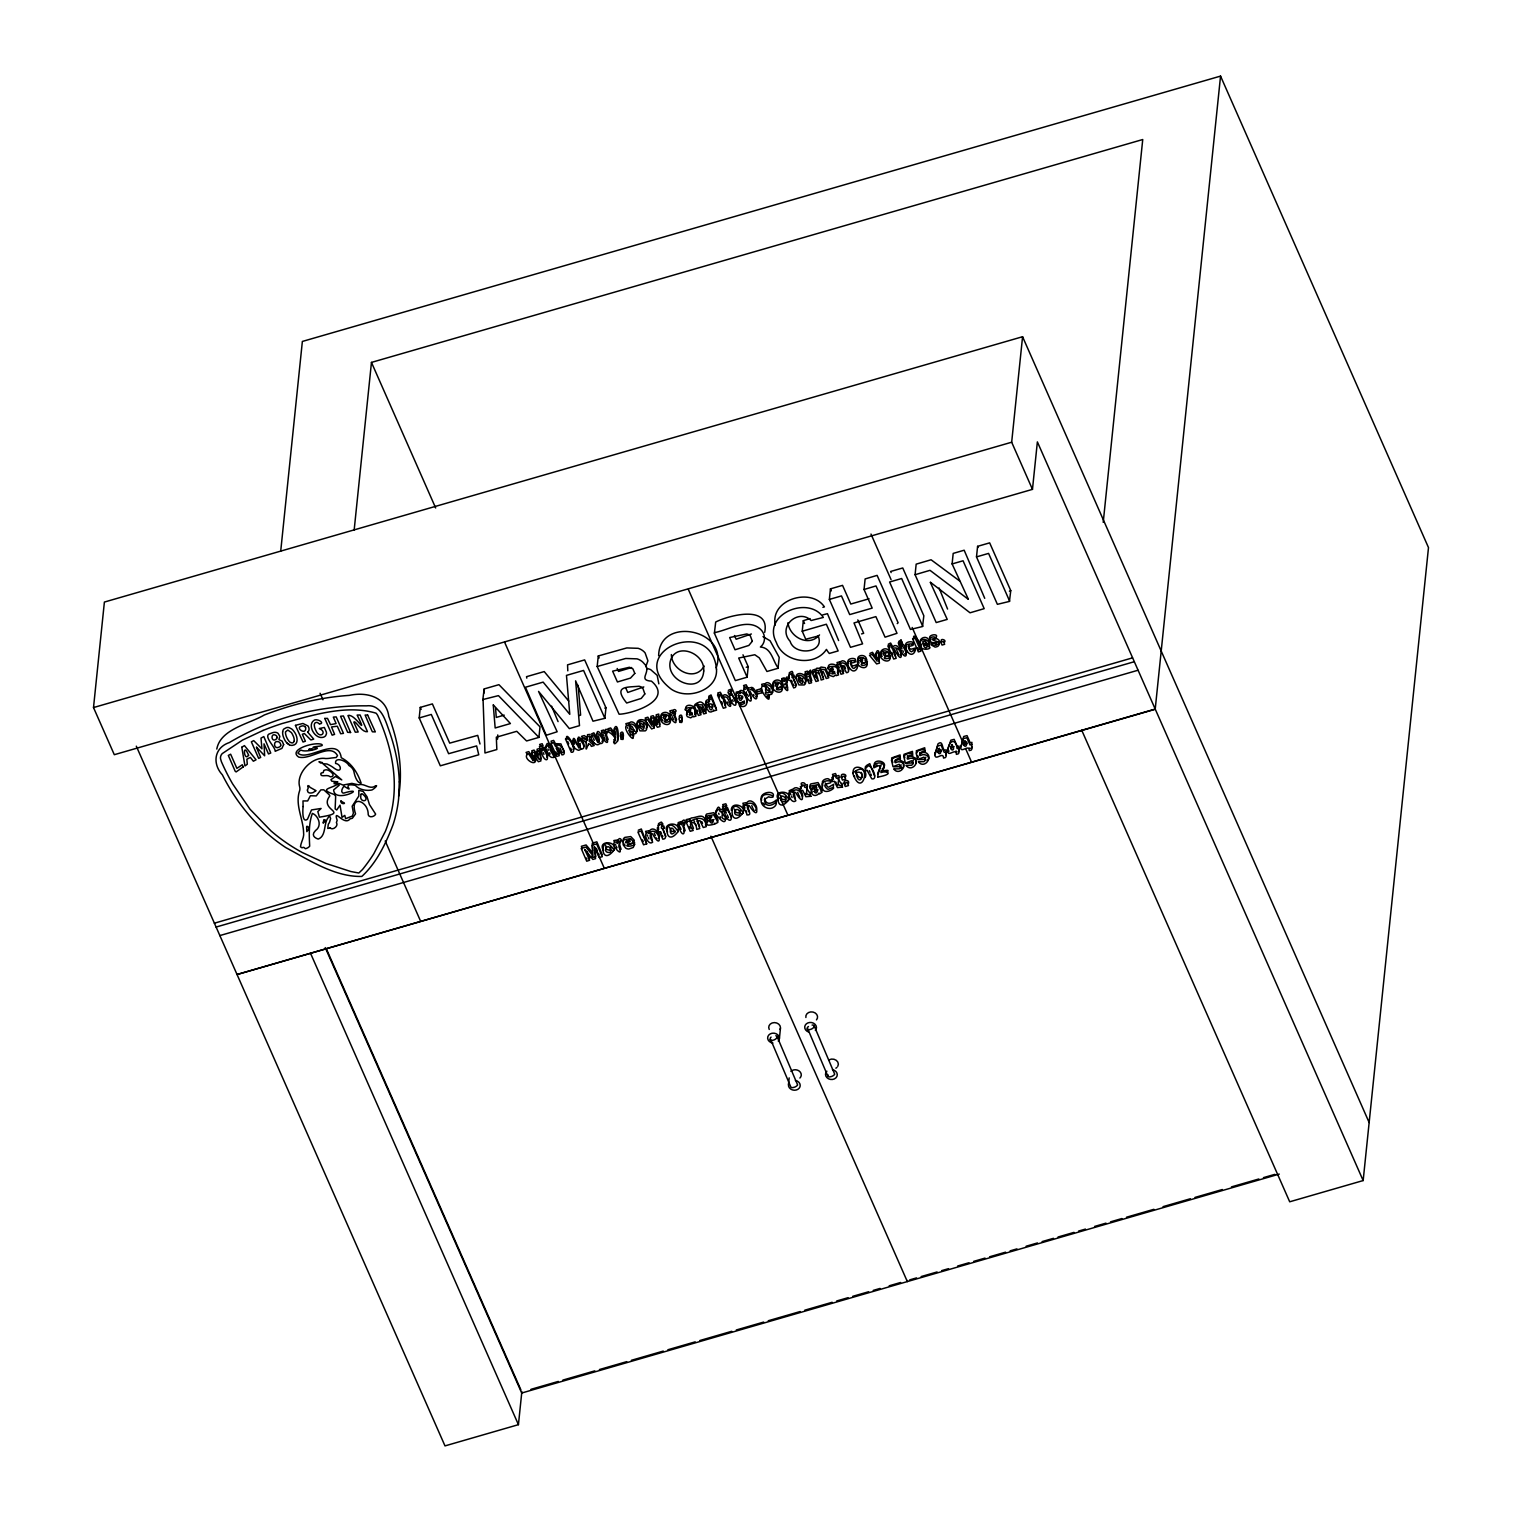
<?xml version="1.0" encoding="UTF-8"?>
<svg xmlns="http://www.w3.org/2000/svg" width="1522" height="1522" viewBox="0 0 1522 1522"><rect width="100%" height="100%" fill="white"/><g stroke="black" fill="none" stroke-linecap="round" stroke-linejoin="round"><path stroke-width="1.5" d="M708.377 702.422C707.159 706.493 714.75 710.108 712.353 704.306M589.375 739.216L594.455 743.44L592.686 743.954M605.642 732.995L608.134 739.502L606.308 740.034M674.075 713.209L676.586 719.716L675.216 720.115M860.234 658.417L860.577 659.977L863.297 658.417M658.836 683.854L657.181 675.349L650.693 669.661A15.049 12.671 5.9 0 0 646.964 668.5M814.327 789.271L815.678 790.926L818.056 789.823M775.801 1035.778A3.71 1.807 -23.8 0 1 777.133 1036.672L797.642 1084.939A4.033 1.96 -23.8 0 1 794.693 1087.127L792.848 1087.602A3.71 1.807 -23.8 0 1 790.698 1086.708L770.189 1038.442M777.133 1036.672L776.848 1037.795A4.033 1.96 -23.8 0 1 773.899 1039.983L772.054 1040.439A3.71 1.807 -23.8 0 1 769.904 1039.564M812.063 1025.067A3.71 1.807 -23.8 0 1 814.213 1025.961L834.722 1074.228A4.033 1.96 -23.8 0 1 831.773 1076.415L829.928 1076.872A3.71 1.807 -23.8 0 1 827.778 1075.997L807.269 1027.731A4.033 1.96 -23.8 0 1 808.448 1026.513M814.213 1025.961L813.928 1027.084A4.033 1.96 -23.8 0 1 810.979 1029.253L809.133 1029.728A3.71 1.807 -23.8 0 1 806.983 1028.834M827.778 1075.997L828.063 1074.874M587.016 740.187L587.549 734.65L590.136 734.422M587.131 738.703L587.283 737.466M588.462 743.706L588.405 744.715M1081.762 730.294L1289.705 1201.79L1363.16 1180.558L1037.376 441.894L1032.468 489.361L114.302 754.703L93.508 707.559L104.39 602.065L1022.575 336.723L1369.153 1122.532M280.714 551.154L302.364 341.442L1220.549 76.1L1428.492 547.597L1363.16 1180.558M354.15 530.189L371.463 362.407L1142.737 139.529L1103.222 522.35M419.197 717.946L431.297 714.446L448.61 753.694L476.614 745.913L478.764 754.779L440.315 765.813L419.197 717.946L420.281 707.388L432.381 703.906L449.694 743.136L477.718 735.373L480.001 743.992M482.816 699.892L484.148 688.933L498.931 684.672L540.006 726.85L538.921 737.39L526.574 740.967L516.757 731.302L496.324 737.219L496.838 749.547L484.966 752.99L483.064 699.492L498.455 695.63L538.921 737.39M136.314 746.18L444.995 1445.9L518.431 1424.668L521.856 1391.584M597.176 666.503L625.732 658.474L637.09 658.855A13.527 11.396 5.9 0 1 644.053 663.516C652.805 671.64 636.653 680.068 651.435 681.152C674.246 700.443 632.049 713.875 619.112 714.218L597.176 666.503L598.279 655.963L626.817 647.934L638.175 648.315A13.527 11.396 5.9 0 1 645.138 652.957L647.915 660.814L645.785 666.693M604.881 718.327L583.573 670.441L566.469 675.388L569.78 714.313L543.126 682.122L525.451 687.24L546.265 735.259L557.166 731.759L538.56 691.407L569.342 728.6L579.502 725.652L575.62 680.848L592.99 721.2L604.881 718.327L605.965 707.787L584.657 659.901L567.554 664.848L567.801 670.841M742.983 654.802L748.215 666.655L747.131 677.195L735.354 680.619L714.389 633.209L715.701 622.022C727.687 615.82 770.341 603.873 764.71 632.372M746.122 693.918L746.332 691.806M751.716 689.466L748.691 690.151A2.454 2.055 5.9 0 0 748.082 690.874L745.951 686.898C737.257 687.963 757.309 714.579 749.205 691.996A1.96 1.636 5.9 0 1 750.27 691.673C757.081 705.751 760.011 696.03 751.716 689.466L751.944 687.354L748.9 688.039A2.454 2.055 5.9 0 0 748.31 688.762L746.16 684.786L743.573 685.528L745.285 689.428M752.762 689.961C749.985 682.16 760.829 697.038 755.673 696.867M747.131 677.195L738.684 658.037L754.798 654.745L759.307 657.885L766.955 671.487L778.008 668.291L779.207 657.409L770.075 640.762L762.979 636.615M781.49 680.676L783.982 679.992A20.128 16.951 5.9 0 1 784.629 681.38C786.284 676.605 788.853 681.456 785.79 683.454C793.552 701.832 775.288 678.888 784.191 677.88A20.128 16.951 5.9 0 1 784.857 679.269L787.102 676.833L787.293 679.573M781.813 680.543L782.042 678.432L783.145 681.78M786.246 684.805L786.474 682.693M818.17 636.025L805.747 639.24L802.227 631.23L803.312 620.691L810.085 618.56M779.378 1038.784L780.463 1028.225M829.357 599.421L841.457 595.92L849.695 614.584L872.182 608.115L864.039 589.49L876.006 585.932L897.01 633.304L885.062 637.185L875.873 616.619L853.994 622.955L862.593 643.844L850.494 647.326L829.357 599.421L830.441 588.862L842.541 585.361L850.779 604.044L869.062 598.774M788.51 1084.216L789.176 1077.88M864.039 589.49L865.124 578.95L877.11 575.373L898.113 622.764L897.238 623.601M899.007 644.681L899.236 642.569M898.722 641.428L901.024 640.039L901.766 644.301L899.179 645.062L899.35 642.836M930.303 582.336L947.236 619.397L936.201 622.574L915.083 574.707L916.168 564.148L931.083 559.773L959.564 580.909M901.214 764.9L899.578 766.707L893.871 766.803M922.751 626.322L901.652 578.512L889.59 582.013L910.46 629.442L922.522 626.531L923.835 615.782L902.755 567.972L890.674 571.454L891.131 572.595M968.334 599.154L952.106 563.939L953.191 553.399L964.168 550.222L984.734 598.317M934.946 754.703L937.647 746.103L941.015 745.095L944.268 752.382L945.942 751.887C945.314 754.36 947.959 757.747 943.545 758.089C943.488 750.974 935.25 761.361 934.869 754.912L935.288 752.172M976.496 556.9L977.6 546.341L989.661 542.859L1010.76 590.65L1009.447 601.418L997.386 604.329L976.496 556.9L988.577 553.399L1009.657 601.209M907.454 1280.516L907.34 1281.581L710.888 836.168M1032.468 489.361L1011.673 442.217L1022.575 336.723M1220.549 76.1L1155.217 709.062L237.032 974.518L1155.198 709.271M282.654 731.873L283.035 730.256A5.156 4.357 5.9 0 1 283.986 728.924L286.478 727.611A4.985 4.205 5.9 0 1 288.99 727.592L291.824 729.057A14.478 12.195 5.9 0 1 294.298 731.835C297.304 735.716 299.377 744.581 292.414 745.342A4.927 4.147 5.9 0 1 289.979 745.095L287.239 743.25A16 13.47 5.9 0 1 284.424 739.312L283.625 737.485A17.522 14.744 5.9 0 1 282.635 731.873M306.588 826.884L306.835 831.621L308.186 829.832A5.346 4.509 5.9 0 0 308.566 828.082L308.281 827.188A2.226 1.883 5.9 0 0 307.577 826.446L306.721 826.351M669.547 827.359L671.449 831.659L674.969 830.841M780.158 797.909C781.338 793.704 787.007 797.604 785.656 800.895A2.112 1.769 5.9 0 1 784.686 801.866L781.68 801.371L780.158 797.909L787.939 815.202M780.463 795.302L781.908 799.259L784.914 799.773A2.112 1.769 5.9 0 0 785.866 798.784L785.733 796.634M927.602 644.548L926.023 645.689L924.292 644.396M821.005 669.471L823.002 677.404M628.833 723.787C632.239 717.509 640.553 728.467 635.492 731.74M360.999 794.161L362.217 793.799A7.039 5.936 5.9 0 1 362.921 794.351C371.596 801.599 359.04 803.559 360.866 795.454A34.397 28.956 5.9 0 0 360.98 794.37M587.264 737.029L590.003 736.039L589.166 741.157L594.246 745.552L591.373 746.389C587.397 737.048 585.228 760.981 586.389 740.377M697.418 704.001L697.552 703.525A2.587 2.188 5.9 0 1 698.179 702.707C702.669 698.902 708.491 710.374 705.238 711.44M765.623 685.509C764.425 688.42 770.132 694.089 769.923 688.8M713.97 819.54L711.82 821.043L710.127 819.673M951.821 744.791L950.812 748.443L954.142 746.636M716.12 667.911C730.084 629.537 659.254 615.269 658.645 655.735M938.732 749.319L937.952 752.153L941.509 751.126M963.997 743.554L963.673 744.715L967.25 743.687L966.527 741.823M618.959 842.408L621.09 849.238L620.006 849.542M683.055 823.897L685.166 830.708L684.082 831.012M677.994 831.335C681.399 820.681 660.795 822.47 667.625 832.077M865.181 777.533C869.366 768.515 851.806 761.837 853.138 773.309M857.666 666.541C858.446 660.928 851.159 671.088 850.893 661.461M786.17 680.448L787.635 687.621M880.972 770.836C880.077 772.472 891.93 767.83 886.85 772.415M714.389 633.209L714.617 632.581C728.619 630.146 750.194 616.258 762.218 631.211C765.699 636.063 765.262 643.254 760.41 647.021C771.502 647.706 772.662 660.681 778.103 667.949M551.611 749.128L549.918 749.642L553.437 755.483M558.079 721.618L551.611 706.151M605.661 845.471L606.517 849.39L609.922 850.341A2.112 1.769 5.9 0 0 610.893 849.352L610.741 847.202M833.257 786.95L833.656 784.306L828.862 787.083A1.922 1.617 5.9 0 1 827.435 786.817L825.305 783.012M864.953 662.888L861.947 662.888M888.068 656.21L885.062 656.21M704.153 666.027C695.364 682.237 671.64 670.726 671.354 654.555M832.192 670.346L832.001 671.126A2.188 1.845 5.9 0 0 832.306 671.868L834.76 671.925M670.251 721.048L670.707 718.27L668.862 718.669M866.969 664.201L867.369 661.309L864.991 662.412M862.327 776.734C859.112 780.177 856.163 773.861 856.068 771.026M650.541 832.382L652.215 840.239M793.704 791.002L795.378 798.86M634.027 844.786C636.577 838.584 630.241 846.46 627.768 843.949M903.478 767.069L903.592 761.97L898.988 759.63A6.088 5.118 5.9 0 0 896.8 760.22L895.469 761.171L895.221 760.087M915.825 763.492L915.94 758.413L911.336 756.053A6.088 5.118 5.9 0 0 909.148 756.643L907.816 757.595L907.378 755.692M617.342 740.529C619.549 736.591 617.456 721.276 614.412 728.296M809.723 673.371L811.816 680.638L810.446 681.038M746.37 703.126C748.177 699.207 744.867 688.971 740.225 690.531A11.643 9.798 5.9 0 0 740.434 691.33L736.229 692.11L736.02 696.011M787.73 800.819C795.625 790.413 771.274 788.586 778.522 800.039M882.094 769.067C891.15 761.609 871.973 756.929 874.389 766.384M819.521 634.921C809.076 647.459 789.614 637.318 787.958 622.707M612.738 851.388C620.634 840.981 596.282 839.155 603.549 850.608M741.842 814.08C748.729 806.47 731.093 800.249 731.321 810.294M634.027 729.837L631.801 730.008L629.708 725.119M307.844 731.873L308.224 731.492A4.338 3.653 5.9 0 0 308.928 730.18L309.061 729.209A7.496 6.316 5.9 0 0 308.738 727.478A8.447 7.115 5.9 0 0 307.977 725.956L302.935 723.483L295.515 725.29M307.634 732.044L313.722 739.121L310.849 739.958L304.343 733.509L302.345 734.289L305.389 741.233L303.03 742.013L295.401 725.404M329.703 828.063L327.763 828.463L328.238 824.772A5.403 4.547 5.9 0 1 329.38 822.717L330.635 818.532L329.703 816.134C322.721 821.309 327.211 835.673 318.25 839.079C315.986 838.356 310.241 835.863 315.511 830.555C322.797 825.514 317.87 815.221 312.352 813.414C308.49 824.353 309.194 835.312 309.67 846.213A8.295 6.982 5.9 0 1 305.389 848.705C302.383 845.376 303.239 849.485 300.481 846.784C300.976 841.932 304.457 837.347 303.582 832.439C303.163 818.513 294.754 804.681 299.644 790.641A9.836 8.276 5.9 0 0 299.606 786.627C295.915 773.423 312.086 756.073 325.632 758.546A24.447 20.585 5.9 0 0 331.073 758.07L336.191 757.499L337.523 755.635C330.141 742.336 310.945 760.182 298.769 757.119C287.449 749.718 314.826 741.385 321.713 744.41C325.366 746.864 311.135 745.932 313.151 747.911C325.898 747.055 305.979 752.914 301.337 750.213A2.797 2.34 5.9 0 0 300.31 750.346L297.874 753.01C307.121 762.465 338.131 735.145 341.251 757.709C351.62 763.207 357.575 772.624 361.133 783.126C356.928 783.278 354.588 775.516 353.865 771.331A10.806 9.113 5.9 0 0 348.919 765.509C346.674 760.677 334.536 756.301 335.582 763.435C341.898 764.196 342.279 774.108 334.517 768.458A30.364 25.57 5.9 0 0 326.85 763.968L322.911 763.74L341.784 779.93L335.43 776.486L330.921 779.702L331.815 781.205L337.846 781.908L334.402 781.908L334.117 783.716L339.368 783.545L343.002 785.067L351.886 783.373L358.507 784.857C364.291 782.669 369.808 790.279 375.496 785.866C379.282 784.23 372.414 790.717 370.892 790.165C364.709 791.04 358.507 789.062 355.349 785.371C339.102 782.175 356.909 794.18 344.067 786.227C343.306 786.741 340.395 791.098 342.431 792.753A3.12 2.625 5.9 0 0 343.744 793.095C369.808 785.485 334.555 804.491 333.641 789.918L339.235 785.219A2.683 2.264 5.9 0 0 336.857 784.667C330.027 788.757 319.106 789.1 333.775 794.332A4.452 3.748 5.9 0 1 335.658 796.406L335.144 808.905L336.743 809.989L340.034 805.138L342.031 817.333L344.79 815.373L345.646 818.665L352.305 816.077L353.427 813.052L352.172 806.184L358.831 796.025L358.812 790.298L363.244 791.516L367.03 796.748L369.446 804.529L375.63 814.118C374.64 816.953 367.392 818.836 368.115 812.691C366.764 799.925 349.223 795.112 355.558 813.87L352.362 818.265A47.962 40.39 5.9 0 1 350.022 818.836C344.391 826.807 332.861 806.964 337.161 820.32L336.419 822.527C338.968 826.161 332.119 830.993 330.084 827.702M1010.76 590.65L1009.409 591.183M781.528 689.333C785.181 682.731 778.903 690.265 776.905 686.993M889.438 658.151L890.655 656.21L889.59 654.879M928.915 646.736L930.037 643.33L927.602 644.32M723.578 697.209L722.874 697.609A2.454 2.055 5.9 0 0 722.265 698.332L720.115 694.355L717.528 695.097L723.331 708.244L725.918 707.502L723.369 699.454A1.96 1.636 5.9 0 1 724.453 699.15C729.209 709.271 734.403 708.852 726.945 697.437C719.468 694.317 726.622 704.914 725.214 705.656M692.187 713.133L689.732 713.057M936.772 642.607L931.445 642.798L932.244 643.958M927.202 760.734C931.255 758.337 927.963 751.792 923.683 752.496M938.218 644.091C941.909 641.447 937.152 637.395 933.861 638.479M802.227 631.23L826.37 624.229L838.146 650.921L829.3 653.471L827.835 651.606A36.262 30.535 5.9 0 1 826.465 649.399C814.727 667.207 783.392 662.622 776.334 642.436C761.419 614.736 807.992 594.664 823.345 617.437L811.131 620.519C798.289 607.944 777 627.007 790.108 641.276C794.541 656.343 825.381 653.166 818.189 636.063M802.931 681.171L800.667 681L798.689 676.453M914.151 651.093C918.869 643.159 908.463 654.764 908.615 644.776M643.806 686.917L627.768 692.453L626.018 688.496M751.373 633.989L736.134 639.24L734.479 635.511M842.408 785.314L841.97 783.316A6.982 5.879 5.9 0 1 841.152 783.545L837.766 778.617M606.422 731.949C608.971 730.332 618.617 739.121 614.279 741.671A7.667 6.449 5.9 0 1 613.556 741.842L614.431 743.706A6.259 5.27 5.9 0 0 615.345 743.497L617.818 740.872L616.6 728.505L614.051 729.038L615.249 736.401L610.474 730.065L607.925 731.188M674.855 712.163C678.451 710.945 673.124 707.369 672.971 711.44A20.128 16.951 5.9 0 0 672.267 710.222L669.775 710.907L670.346 712.201M683.854 823.06C687.031 823.022 684.424 818.132 682.579 820.853A3.52 2.968 5.9 0 0 681.704 822.508L681.666 822.736A33.979 28.614 5.9 0 0 681.095 821.576L678.108 822.66M901.138 768.534L902.508 767.868M810.503 794.579L810.332 792.429A6.982 5.879 5.9 0 1 809.571 792.677L806.184 787.73M785.694 801.904L786.817 801.428M263.04 730.446L242.474 740.111L222.269 753.58A8.238 6.925 5.9 0 0 220.538 758.755L221.375 761.609A270.612 227.843 5.9 0 0 232.638 783.906L250.008 809.228L270.954 830.879A169.95 143.087 5.9 0 0 302.326 852.548L325.898 863.431L350.802 871.516L358.831 873.019L362.445 869.576A209.865 176.704 5.9 0 0 373.841 853.69L385.332 831.45A170.064 143.201 5.9 0 0 393.913 795.207C396.081 767.697 388.871 740.396 377.703 715.454A14.021 11.815 5.9 0 0 376.048 713.171C345.855 704.229 312.067 715.416 282.179 723.521A252.557 212.661 5.9 0 0 263.04 730.446M915.083 574.707L929.999 570.331L968.182 599.211M770.608 692.757C777.057 690.436 768.249 677.88 764.653 684.539A11.13 9.379 5.9 0 0 764.177 683.759L761.647 684.329L762.18 685.585M553.589 755.407L555.035 754.798L554.389 753.162A4.166 3.52 5.9 0 1 553.647 753.371L550.146 747.53M792.144 673.504L792.41 673.409A3.044 2.568 5.9 0 1 793.019 673.314L792.22 671.468A5.042 4.243 5.9 0 0 791.193 671.64L789.29 672.762L789.252 675.311M810.579 672.838L810.389 670.099L808.163 672.534A20.128 16.951 5.9 0 0 807.497 671.145L805.062 671.792L805.975 673.98M620.367 841.266C622.917 840.981 619.93 836.777 618.484 839.383A3.52 2.968 5.9 0 0 617.628 841.019L617.571 841.266A33.979 28.614 5.9 0 0 617.019 840.087L613.842 840.525L614.165 841.495M631.611 667.53L618.522 671.43L617.19 668.481M748.215 666.655L746.237 667.245M725.252 819.274L726.565 818.608L725.804 816.876A6.982 5.879 5.9 0 1 724.986 817.105L721.599 812.177M711.193 816.458L707.445 818.57L707.121 820.929M497.542 739.121L497.751 734.936M93.508 707.559L1011.673 442.217M952.106 563.939L963.065 560.781L984.182 608.648L970.047 612.795L930.456 582.298M822.888 607.335L824.429 606.878C811.036 587.016 769.942 599.421 775.25 625.066M822.774 614.888L827.454 613.67L838.622 640.553M504.201 715.131L496.248 717.433L495.601 708.358M579.216 715.511L580.605 715.112L578.17 685.319M604.767 708.13L605.965 707.787M861.547 633.913L863.678 633.304L857.799 619.911M947.578 609.066L939.093 587.968M900.834 642.189L898.227 642.893L899.179 645.062M541.242 746.465L539.606 744.467L542.174 743.725L543.145 745.894M730.693 691.711L731.663 691.445L730.75 689.295L728.296 690.322M900.073 642.76L901.956 642.227M542.403 747.702C545.257 745.666 549.461 757.081 546.969 757.176M730.941 693.214L729.875 693.956M731.397 693.081L735.944 702.555M789.043 676.415L789.138 678.393M828.539 668.101C826.237 662.07 839.611 662.964 837.671 670.517A31.448 26.483 5.9 0 0 838.032 671.297L837.956 673.085M936.277 637.033C938.979 632.886 925.49 634.845 930.798 639.811M854.622 660.967C859.264 657.447 844.406 657.009 848.648 663.668M912.344 644.301C916.986 640.781 902.127 640.324 906.37 646.983M666.484 716.082L663.554 716.006M778.427 683.739L775.801 684.481L775.44 683.283M886.641 652.462L883.711 653.299L883.35 652.101M926.137 641.047L922.979 641.409M669.185 717.09L670.137 716.824A16.266 13.698 5.9 0 0 669.775 715.892C668.71 709.899 658.322 712.125 661.461 718.061M781.794 684.558L782.08 684.481A16.266 13.698 5.9 0 0 781.718 683.549C780.253 676.833 769.333 680.676 773.842 686.707M865.01 660.51L866.855 659.977A16.266 13.698 5.9 0 0 866.494 659.045C865.657 653.775 856.277 654.536 857.856 660.168M888.125 653.832L889.97 653.299A16.266 13.698 5.9 0 0 889.609 652.367C887.668 645.005 876.615 650.446 882.189 656.401M926.594 642.722C919.573 647.763 923.778 637.68 926.042 643.121M929.181 641.961L929.466 641.884A16.266 13.698 5.9 0 0 929.105 640.952C927.164 633.59 916.092 639.05 921.685 644.986M761.666 690.76L761.361 688.686L756.624 690.056L757.138 691.235M533.023 760.562L528.572 753.732C519.801 757.309 540.576 770.969 534.545 755.159M539.454 759.345L541.128 758.812L539.644 748.482L537.076 749.224L538.179 754.113M556.957 754.284L559.449 753.561L556.519 746.598M562.379 752.724L561.504 751.259M564.091 752.229L560.933 743.916L556.405 743.668A2.454 2.055 5.9 0 0 555.796 744.391L553.666 740.415L551.078 741.157L551.896 743.021M573.166 749.604C577.142 748.196 564.624 729.209 566.736 739.35M583.839 746.522C585.742 742.812 574.936 730.769 579.216 741.347M601.913 741.29C606.403 740.282 596.51 726.127 597.214 733.623M653.433 726.413L654.46 725.728L653.623 720.743M659.711 724.586L658.722 714.084L656.153 714.807L656.933 718.327M694.907 714.427L696.22 714.008L695.459 712.505A31.448 26.483 5.9 0 1 695.097 711.725C696.753 704.8 684.462 702.555 685.718 709.385M699.682 713.038L701.223 712.6L698.275 705.333M716.177 708.282L711.04 694.926L708.719 696.258M729.837 704.325C733.737 703.602 727.573 691.654 723.083 695.497A2.454 2.055 5.9 0 0 722.474 696.22L720.344 692.244L717.756 692.986L719.468 696.886M751.05 698.198L749.243 691.768M795.093 685.471L796.463 685.071L793.533 678.432M817.828 678.888L815.849 671.982M827.359 676.149L829.014 675.673L825.343 667.701L821.1 667.055A3.006 2.53 5.9 0 0 819.863 668.348L816.857 668.196L814.898 670.041A10.502 8.847 5.9 0 0 814.593 669.414L812.234 670.441M842.237 671.849L843.797 671.392L840.867 664.505M848.306 670.099C849.771 668.329 845.471 657.865 840.734 661.518A2.587 2.188 5.9 0 0 840.125 662.317L839.973 662.812A9.455 7.952 5.9 0 0 839.497 661.899L836.986 662.565L837.747 664.277M879.088 661.195C881.276 645.499 873.419 649.59 877.357 659.102M895.507 656.458L893.49 649.228M900.13 655.107C904.03 654.384 897.866 642.436 893.376 646.298A2.454 2.055 5.9 0 0 892.767 647.021L890.636 643.026L888.239 644.244M904.277 653.908C910.632 654.879 903.098 639.735 900.168 644.738M920.258 649.304C924.235 647.896 911.716 628.909 913.809 639.031M944.42 642.322C947.217 639.659 939.093 637.908 941.661 641.58M739.825 702.384L740.396 704.115M679.973 720.952L682.008 720.363L682.141 718.137A17.788 14.973 5.9 0 0 681.856 716.101C681.799 713.913 678.07 715.701 679.573 717.433M633.78 735.982L632.867 732.995M767.849 697.247L766.803 696.087M769.2 696.848L769.01 694.489M214.336 923.207L1132.52 657.865M216.048 927.069L1134.213 661.728M219.796 935.592L1137.98 670.251M725.081 806.603L726.831 806.07L725.823 803.787L722.703 804.624L723.73 806.983M900.244 757.252L900.092 754.931L891.588 757.956A180.3 151.82 5.9 0 1 892.482 761.419L892.786 762.598M912.61 753.694L912.439 751.373L903.935 754.379A180.3 151.82 5.9 0 1 904.829 757.842M924.957 750.118L924.71 747.759L916.282 750.822A180.3 151.82 5.9 0 1 916.872 753.048M658.417 827.645L657.2 827.987L658.303 829.928M801.98 786.151L800.268 786.646L801.219 788.624M833.39 777.076L831.849 777.514L833.428 779.302M773.499 795.245C773.328 789.766 758.146 792.601 761.628 800.344M875.873 765.966L877.091 764.976M664.372 828.158L663.877 826.066C660.51 825.057 660.453 830.27 663.649 828.177C661.404 830.917 669.547 838.565 662.831 839.212L659.502 831.659L657.885 832.096L657.009 830.175L658.607 829.623L658.303 825.742L660.472 824.448A10.235 8.618 5.9 0 1 661.271 824.258L662.774 826.275A4.224 3.558 5.9 0 0 662.127 826.408L662.336 824.296A4.224 3.558 5.9 0 1 662.983 824.163L661.48 822.146A10.235 8.618 5.9 0 0 660.7 822.337L658.531 823.63L658.189 825.989M722.284 811.435L723.559 811.017L722.741 809.133L720.515 809.685C717.775 803.445 717.243 810.446 715.682 811.093L716.101 812.025M807.402 786.836L807.269 784.61L805.1 785.257C806.299 781.966 799.906 782.042 801.257 784.458M839.421 777.571L838.85 775.497L836.662 776.125L835.521 773.537L832.477 774.413L833.352 776.524M706.874 816.838L705.808 816.039A3.501 2.949 5.9 0 1 706.684 814.023L713.837 812.672L717.223 818.417A35.082 29.546 5.9 0 0 717.699 819.445A40.409 34.017 5.9 0 0 718.118 820.263L717.528 821.366M810.541 786.874L809.989 785.942A3.501 2.949 5.9 0 1 810.865 783.925L817.999 782.574L821.404 788.301A35.082 29.546 5.9 0 0 821.88 789.347A40.409 34.017 5.9 0 0 822.299 790.165L821.081 791.44M830.479 781.566C833.733 784.211 819.388 782.251 827.207 788.929A1.922 1.617 5.9 0 0 828.634 789.195C843.473 782.308 820.529 801.162 822.165 783.982A5.27 4.433 5.9 0 1 824.144 781.737A6.754 5.688 5.9 0 1 827.74 780.805L832.154 781.014L827.968 778.693A6.754 5.688 5.9 0 0 824.353 779.625A5.27 4.433 5.9 0 0 822.375 781.87L822.717 785.866M845.3 777.209C848.42 773.385 837.937 772.91 842.465 777.514M816.096 786.132C813.49 785.637 811.321 791.079 809.78 788.054A3.501 2.949 5.9 0 1 810.655 786.037L817.79 784.686L821.461 791.04A40.409 34.017 5.9 0 0 822.07 792.277L819.578 793.913A6.05 5.099 5.9 0 1 819.007 793.076L819.007 793.076A2.74 2.302 5.9 0 1 818.36 794.084C811.664 799.392 807.668 787.616 816.705 788.015M633.057 841L634.293 840.639A7.876 6.64 5.9 0 0 634.046 839.973L630.736 836.567L624.857 837.385A4.908 4.128 5.9 0 0 623.145 839.706L623.107 841.685M906.218 763.226L912.496 762.941L913.276 760.182M918.584 759.668L924.862 759.383L925.833 757.214M945.828 752.306L946.855 752.001L946.189 749.794C941.224 752.515 944.04 738.741 937.952 743.935L935.288 753.238M971.816 744.791L971.93 742.356L970.237 742.831L967.041 735.621L963.673 736.496L961.2 746.18M588.576 858.617L589.832 858.161L587.853 853.69A181.289 152.657 5.9 0 0 586.807 851.369M594.018 857.038L595.768 856.544L594.531 846.727M602.217 854.679L596.852 841.837L592.305 843.15L592.838 850.988M646.127 841.989L641.333 828.995L638.251 830.213M658.322 838.47C662.393 836.51 654.441 825.057 649.875 830.403A3.253 2.74 5.9 0 0 649.304 831.393L649.076 831.354A20.832 17.541 5.9 0 0 648.791 830.841L645.594 831.335L646.089 832.458M665.818 836.301L662.85 828.767M692.396 828.615L693.48 828.31L690.741 821.347M699.663 826.522L697.209 819.464M705.409 824.867L706.474 824.543C704.61 811.207 697.97 817.752 691.407 817.942A3.558 2.987 5.9 0 0 689.961 819.35L689.751 819.863A16.894 14.212 5.9 0 0 689.238 818.931L686.175 819.616L687.278 822.089M731.492 817.333L727.516 807.668L724.434 808.562L725.062 809.97M749.49 812.12L747.625 805.994M755.616 810.351C759.668 808.41 751.735 796.938 747.15 802.284A3.253 2.74 5.9 0 0 746.579 803.293L746.351 803.255A20.832 17.541 5.9 0 0 746.065 802.722L742.869 803.236L743.516 804.662M802.608 796.767C803.312 793.095 797.966 784.363 793.038 789.024A3.253 2.74 5.9 0 0 792.467 790.013L792.258 789.994A20.832 17.541 5.9 0 0 791.973 789.461L789.119 790.774M848.515 783.507C850.018 778.541 840.715 780.386 845.49 784.382M874.598 775.973L869.785 763.663L866.95 765.205A7.496 6.297 5.9 0 1 865.466 766.517L865.257 768.02M946.151 755.293L945.828 753.352M958.042 751.849C960.23 750.822 958.594 748.253 959.069 746.065L957.357 746.541L954.161 739.35L950.812 740.206L947.959 749.09L948.948 751.316M970.389 748.291L969.305 748.12M971.892 747.854L971.797 746.408M877.813 777.076C895.868 773.766 885.861 770.455 880.934 772.586C881.923 770.684 883.997 769.314 884.244 767.069C884.149 760.924 873.076 761.97 873.799 767.83C885.404 762.084 878.479 768.096 877.756 776.924M530.95 1389.339L558.327 1381.424M562.893 1380.093L594.836 1370.865M599.402 1369.553L626.779 1361.638M631.345 1360.326L663.288 1351.079M667.854 1349.767L695.231 1341.852M699.797 1340.54L731.74 1331.293M736.306 1329.981L763.702 1322.066M768.249 1320.754L800.211 1311.526M804.758 1310.195L832.154 1302.28M836.72 1300.968L848.115 1297.676M852.681 1296.344L868.662 1291.74M873.228 1290.409L880.077 1288.43M889.19 1285.805L900.605 1282.494M909.737 1279.869L916.586 1277.89M921.133 1276.578L937.114 1271.954M941.68 1270.642L948.529 1268.663M957.661 1266.019L969.057 1262.727M973.623 1261.396L985.038 1258.104M989.604 1256.792L1005.566 1252.168M1010.132 1250.856L1016.981 1248.877M1026.113 1246.233L1037.509 1242.941M1042.075 1241.61L1053.49 1238.318M1058.056 1237.006L1074.018 1232.382M1078.584 1231.07L1085.433 1229.091M1094.565 1226.447L1105.98 1223.155M1110.546 1221.843L1121.942 1218.532M1126.508 1217.219L1153.885 1209.305M1163.017 1206.661L1190.394 1198.746M1194.96 1197.434L1222.356 1189.519M1231.469 1186.894L1258.865 1178.979M1263.431 1177.648L1274.827 1174.356M1279.279 1174.09L521.704 1393.03L325.251 947.616M832.991 667.949L830.137 669.395A3.367 2.835 5.9 0 0 829.376 671.449A4.737 3.995 5.9 0 0 830.232 673.409M785.942 688.115L785.466 687.05M754.056 810.788L753.124 808.677M918.546 757.309L917.481 755.464M323.235 822.964L325.308 821.309A10.102 8.504 5.9 0 0 325.156 819.863L323.863 819.692L323.159 822.774M322.797 772.624L321.922 772.796A3.006 2.53 5.9 0 0 320.838 773.442C320 777.97 327.116 773.899 330.065 776.639A4.985 4.186 5.9 0 1 330.826 776.81C337.256 776.163 328.391 768.115 324.776 770.094A5.213 4.376 5.9 0 0 323.863 770.341L323.216 772.624M554.103 755.254L554.084 757.271A7.8 6.564 5.9 0 1 553.38 757.518C548.148 758.337 548.377 750.308 545.066 748.976C546.398 748.348 546.626 742.146 549.119 747.797L551.839 746.979L551.097 745.266L549.328 745.685C546.836 740.015 546.626 746.218 545.276 746.864L545.846 748.139M725.518 818.988C725.328 826.75 716.348 815.221 715.473 813.205C717.071 812.596 717.509 805.557 720.287 811.797C726.26 809.59 718.251 818.589 724.776 819.217A7.667 6.449 5.9 0 0 725.404 819.026M709.975 699.644L707.33 699.892A3.253 2.74 5.9 0 0 705.77 701.566L707.254 707.33M741.88 702.251L744.505 700.995M287.239 743.25L289.237 744.772M582.355 737.048L581.537 736.382L584.372 735.564L587.226 738.075M584.277 738.627L585.247 739.426M586.978 740.168L584.144 737.675L581.328 738.493L586.179 742.66M764.748 804.891L762.845 802.893M319.449 724.015C325.917 723.235 316.481 717.851 313.817 720.477C307.159 725.252 314.807 738.874 322.531 737.409A5.061 4.262 5.9 0 0 325.708 735.659L326.469 733.756A6.83 5.746 5.9 0 0 326.317 731.949L324.338 727.459L319.278 728.524C328.067 732.12 319.506 739.768 315.815 730.351A17.522 14.744 5.9 0 1 314.293 725.062A4.87 4.109 5.9 0 1 314.35 724.244L314.75 723.273A2.321 1.96 5.9 0 1 317.489 722.55L319.087 723.673M256.609 747.207L264.638 755.806L264.01 743.839L268.5 753.961L270.764 753.01L263.801 736.572L261.004 738.113L261.936 748.824L253.717 740.624L251.358 741.823L258.664 758.394L260.681 757.404L256.438 747.283M625.104 845.376L623.849 843.759M837.671 785.504L836.758 784.249M806.089 794.617L805.195 793.381M608.952 730.008L607.868 728.772L610.683 727.954L615.44 734.308L614.565 729.361M493.337 704.952L510.422 723.559L495.164 727.973L493.261 704.971M591.906 855.935L593.066 857.324M869.918 653.395L872.448 652.31L877.3 659.026M568.752 701.09L544.21 671.582L526.536 676.681L526.802 678.127M592.629 852.815L586.084 844.957L581.385 846.308L582.374 848.781M812.082 792.087C808.677 789.442 815.24 783.83 816.705 787.977M584.752 849.504L592.857 859.435L595.559 858.655L594.417 846.746M646.412 719.697L645.138 718.004L647.858 717.204L652.234 723.901M527.335 754.113L526.06 752.42L528.781 751.621L533.252 758.47L532.415 754.094M656.267 723.35L657.143 724.567M655.468 722.246L654.118 720.344M535.668 755.654L536.391 756.662M537.78 755.178L534.089 750.099L531.787 750.765L532.091 752.363M664.962 719.335L666.693 720.629L668.272 719.259M662.888 720.743L661.899 719.05M901.024 640.039L901.975 642.189M638.783 727.269C631.516 717.775 649.266 716.596 646.869 726.926A3.634 3.044 5.9 0 1 646.089 728.277M854.051 775.725L854.698 776.867M818.208 670.917L819.464 673.675M630.317 839.516C616.201 846.232 638.898 840.296 626.189 840.848M859.074 663.078L858.18 661.214M584.657 849.523L586.008 852.263A181.289 152.657 5.9 0 1 587.625 855.802L589.604 860.272L586.712 861.205L581.176 848.42L585.875 847.069L592.952 855.63L592.077 845.262L596.643 843.949L602.312 856.696L599.154 857.457L595.102 848.154M736.534 697.304L737.105 698.389M694.07 820.891L694.622 822.051M694.812 704.648L696.924 703.107A9.455 7.952 5.9 0 1 697.342 703.868M720.61 817.828L720.096 816.667M550.108 754.056L549.556 752.781M678.317 825.723L677.613 824.163L680.772 823.497A31.372 26.407 5.9 0 1 681.437 824.848L681.495 824.62A3.52 2.968 5.9 0 1 682.351 822.964C685.223 820.396 685.965 825.438 682.826 826.008C686.194 833.809 682.541 838.717 678.622 826.389M626.36 724.833L625.827 723.692L628.358 723.007A11.13 9.379 5.9 0 1 628.719 723.673M601.894 731.968L601.323 730.693L603.796 730.008A20.128 16.951 5.9 0 1 604.462 731.397L605.965 729.209L607.145 729.932M870.984 534.051L891.093 579.673M912.173 627.464L963.921 744.753M965.823 749.109L971.569 762.142M917.709 647.839L918.565 649.78M956.025 750.917L956.577 752.153M900.624 645.766L902.013 648.924M902.774 650.636L903.44 652.177M940.938 749.585L941.433 750.707M896.382 649.133L896.991 650.522M897.466 651.606L898.855 654.764M888.867 645.651L889.761 647.687M891.873 652.462L892.805 654.612M830.441 588.862L831.335 590.878M844.444 665.894L845.49 668.291M838.451 665.837L839.288 667.758M840.391 670.27L840.867 671.316M803.312 620.691L804.567 623.525M869.309 770.627L870.032 772.282M870.755 773.918L871.383 775.345M861.281 772.396L862.232 774.85M812.786 671.678L813.528 673.371M814.251 675.026L815.126 677.024M806.432 675.045L807.307 677.005M808.315 679.307L809.095 681.057M793.609 677.138C791.706 679.839 799.678 687.164 793.666 687.925L790.26 680.201C788.757 681.799 786.988 677.937 789.442 678.355L788.777 675.464L790.983 673.732A5.346 4.509 5.9 0 1 791.725 673.599L792.81 675.426A3.044 2.568 5.9 0 0 792.201 675.521L792.011 677.575L794.636 676.833L793.837 675.026L792.03 674.988M791.478 680.353L792.277 682.16M793.057 683.949L793.647 685.28M835.768 781.985L836.244 783.088M784.02 683.739L784.515 684.881M765.319 692.719L766.118 694.546M797.661 792.334L798.517 794.294M799.012 795.416L799.792 797.186M753.504 694.527L753.999 695.63M747.397 694.203L748.348 696.353M789.69 792.068L790.907 794.807M791.516 796.177L792.106 797.528M688.305 589.299L778.37 793.476M732.482 699.854L733.166 701.395M727.687 701.984L728.182 703.088M721.58 701.661L722.531 703.811M709.328 697.647L709.956 699.093M751.773 805.595L752.629 807.554M701.87 707.083L702.384 708.263M702.936 709.48L703.944 711.801M744.087 805.975L745 808.068M746.218 810.788L746.712 811.93M697.285 710.241L697.837 711.478M690.855 708.605L691.045 709.005A8.219 6.906 5.9 0 0 690.436 709.157L687.563 710.584A3.367 2.835 5.9 0 0 686.803 712.638A4.737 3.995 5.9 0 0 687.297 714.065M725.709 811.435L726.451 813.129M727.212 814.86L728.391 817.542M718.612 813.319L719.069 814.365M671.316 714.389L672.077 716.082M672.572 717.223L673.523 719.392M701.756 821.557L702.536 823.326M695.269 823.497L696.03 825.247M689.314 826.693L690.094 828.444M678.831 824.277L679.459 825.685M679.934 826.788L681.057 829.319M632.581 732.329L632.372 731.854A1.998 1.674 5.9 0 0 633.323 732.12M598.279 655.963L599.154 657.961M627.349 727.059L627.92 728.372M628.681 730.084L630.983 735.335M660.681 831.754L661.461 833.542M662.241 835.274L662.812 836.586M614.108 740.529L613.785 739.73A8.029 6.773 5.9 0 0 614.66 739.521L615.497 737.504M654.251 833.2L655.354 835.673M656.286 837.804L656.781 838.907M602.883 734.175L603.625 735.868M604.12 737.009L605.09 739.178M647.192 834.95L647.725 836.168M648.334 837.557L648.924 838.907M598.203 735.868L598.983 737.618M642.512 839.878L643.254 841.571M591.449 733.985L593.865 732.824L598.07 740.415A1.979 1.655 5.9 0 0 599.059 740.092L599.44 738.912M592.381 736.096L592.971 737.409M593.542 738.684L594.265 740.339M572.862 740.377C574.041 734.08 576.096 744.581 579.083 745.894A1.979 1.655 5.9 0 0 580.072 745.571L580.129 743.421M573.394 741.575L574.555 744.182M615.383 844.196L615.858 845.3M616.41 846.555L616.981 847.83M567.668 741.461L568.695 743.82M570.617 748.158L571.473 750.099M560.02 747.892L561.009 750.156M555.853 751.982L556.538 753.561M598.488 853.385L599.021 854.565M504.676 642.36L593.77 844.387M595.692 848.724L604.31 868.282M547.901 749.071L548.415 750.232M371.463 362.407L435.673 507.987M541.794 749.471L542.422 750.936M543.183 752.629L543.944 754.341M586.446 858.008L586.921 859.093M420.281 707.388L421.156 709.385M320.077 693.271L322.949 699.778M385.218 840.981L420.662 921.343M326.317 948.72L520.866 1389.795M310.488 953.191L518.431 1424.668M597.309 850.703L596.263 848.306M977.6 546.341L978.056 547.463M742.546 696.125C744.011 700.52 738.075 698.122 738.589 694.907M796.52 679.078C793.552 669.984 808.353 673.085 805.785 681A3.634 3.044 5.9 0 1 804.339 682.845M533.061 760.562L531.558 752.876L533.88 752.21L538.636 758.926L536.866 751.335L539.416 750.593L540.9 760.924L538.35 761.704L533.956 755.578L534.926 760.848M657.257 719.697L657.942 722.398L653.166 715.682L650.864 716.348L652.101 722.988M919.821 752.534L920.163 754.018L921.495 753.086A6.088 5.118 5.9 0 1 922.465 752.724M740.034 810.503L739.977 812.044A2.112 1.769 5.9 0 1 739.007 813.033L736.02 812.52L734.479 809.057M877.604 773.728L881.162 764.729M764.691 798.061C765.528 806.394 773.119 803.026 776.448 799.887L776.448 801.733A5.841 4.927 5.9 0 1 775.725 803.388M216.79 749.071C220.5 728.981 248.638 724.149 264.219 715.036C291.425 704.534 320.077 697.285 349.242 695.402C366.631 691.635 386.093 696.772 388.814 716.367C397.432 739.121 402.227 763.663 399.734 788.015A174.726 147.12 5.9 0 1 398.593 796.31M639.773 722.379C638.821 725.575 645.138 730.16 644.015 724.853A18.017 15.163 5.9 0 0 643.445 723.464M483.901 689.352L484.053 693.081M805.88 1017.495A5.898 4.966 5.9 0 1 813.033 1012.054A5.898 4.966 5.9 0 1 816.477 1019.892M829.11 1059.826A5.898 4.966 5.9 0 1 837.804 1066.275M836.986 1067.341A5.898 4.966 5.9 0 1 835.844 1068.178M808.524 1031.992A5.898 4.966 5.9 0 1 805.29 1025.086A5.898 4.966 5.9 0 1 813.604 1023.222A5.898 4.966 5.9 0 1 815.373 1030.451M832.439 1069.681A5.898 4.966 5.9 0 1 836.91 1076.435A5.898 4.966 5.9 0 1 828.425 1078.756A5.898 4.966 5.9 0 1 826.884 1071.203M769.238 1029.462A5.898 4.966 5.9 0 1 774.413 1022.594A5.898 4.966 5.9 0 1 780.12 1029.481M790.907 1071.374A5.898 4.966 5.9 0 1 799.202 1071.031A5.898 4.966 5.9 0 1 799.906 1078.052M772.929 1043.046A5.898 4.966 5.9 0 1 767.849 1036.615A5.898 4.966 5.9 0 1 776.068 1033.704A5.898 4.966 5.9 0 1 778.294 1041.162M795.359 1080.411A5.898 4.966 5.9 0 1 800.001 1086.746A5.898 4.966 5.9 0 1 792.277 1089.866A5.898 4.966 5.9 0 1 788.986 1082.998M770.417 1037.719A4.033 1.96 -23.8 0 1 771.102 1037.129M305.484 727.345A6.259 5.27 5.9 0 1 305.732 727.954C306.131 735.963 294.05 727.174 302.098 725.975A2.53 2.131 5.9 0 1 303.468 725.937L303.905 726.07A2.892 2.435 5.9 0 1 305.465 727.345M802.684 678.26A18.017 15.163 5.9 0 1 802.931 678.926M937.381 644.491A6.411 5.403 5.9 0 1 936.353 644.833M303.087 806.527C302.745 809.723 301.927 823.269 307.292 819.426A29.793 25.094 5.9 0 0 308.719 816.344L311.515 809.932L321.104 808.467L317.813 811.587L319.43 817.162C351.715 812.082 318.155 810.96 329.836 795.949L329.494 795.188A13.451 11.339 5.9 0 0 327.934 793.609L323.767 789.804L320.857 789.88L316.272 795.911L310.412 795.74L307.672 800.933L302.992 800.933L303.087 806.527M340.966 800.991C340.034 804.777 347.587 803.825 342.964 802.246A3.938 3.31 5.9 0 1 342.298 801.847L340.966 800.991M708.168 704.534C711.592 718.403 715.835 700.272 708.168 704.534M852.72 773.119C862.879 802.398 873.324 755.901 852.72 773.119M277.08 737.409L277.023 738.056A2.359 1.979 5.9 0 1 276.528 738.874C271.068 743.858 270.117 731.34 276.376 735.659A5.346 4.509 5.9 0 1 277.042 737.067L277.08 737.409M399.278 781.928L398.631 798.574A174.726 147.12 5.9 0 1 393.209 824.239C386.093 843.036 376.847 862.632 361.836 876.425C334.954 877.167 308.928 859.968 285.889 847.64C258.588 829.68 236.975 803.939 222.364 774.831C212.034 763.644 214.221 747.568 229.384 742.565C270.345 718.08 318.688 705.219 366.364 705.847C380.747 704.115 385.009 719.183 388.757 729.704C394.807 746.465 398.802 764.063 399.278 781.928M703.716 670.993C702.346 694.869 666.446 682.598 670.099 662.146C674.341 641.371 705.238 652.31 703.716 670.993M929.466 639.297L931.103 642.246L936.544 643.559L935.764 645.157L931.236 644.909L935.098 647.097A6.411 5.403 5.9 0 0 938.009 646.203C943.298 640.629 932.644 641.942 932.187 638.974C939.987 640.439 933.519 633.342 929.466 639.297M605.414 735.107C613.461 752.819 595.578 732.995 603.587 732.12A20.128 16.951 5.9 0 1 604.253 733.509C605.356 728.829 609.181 733.471 605.414 735.107M673.865 715.321C681.989 732.995 663.725 713.228 672.039 712.334A20.128 16.951 5.9 0 1 672.686 713.723C673.789 709.043 677.632 713.685 673.865 715.321M809.095 676.244L811.587 682.75L809.095 683.473L804.777 673.942L807.269 673.257A20.128 16.951 5.9 0 1 807.935 674.646C809.038 669.965 812.862 674.607 809.095 676.244M283.644 744.6L281.912 748.405L275.178 751.278C275.596 746.941 262.107 735.411 270.402 733.528A63.277 53.27 5.9 0 1 272.134 732.881A15.543 13.089 5.9 0 1 273.218 732.539L273.503 732.482A5.727 4.813 5.9 0 1 275.101 732.329L275.939 732.405A4.319 3.634 5.9 0 1 278.069 733.357L279.839 736.325L278.926 739.616L282.16 741.138L283.644 744.6M610.798 850.494L610.664 851.464A2.112 1.769 5.9 0 1 609.713 852.453C600.848 853.195 608.591 840.696 610.798 850.494M663.307 717.376C665.209 722.322 667.873 713.571 663.307 717.376M674.893 831.982C668.044 839.878 669.547 820.206 674.893 831.982M739.901 813.186L739.768 814.156A2.112 1.769 5.9 0 1 738.798 815.145C729.951 815.887 737.675 803.388 739.901 813.186M775.25 685.033C777.152 689.98 779.816 681.228 775.25 685.033M860.025 660.529C861.928 665.475 864.591 656.724 860.025 660.529M883.14 653.851C885.062 658.798 887.707 650.046 883.14 653.851M660.795 717.281C658.95 723.825 670.764 728.182 670.479 720.382C667.549 723.996 658.817 721.58 669.908 718.936A16.266 13.698 5.9 0 0 669.547 718.004C668.729 713.78 661.861 712.886 660.795 717.281M772.719 684.919C770.893 691.483 782.708 695.82 782.422 688.039C779.492 691.654 770.76 689.238 781.851 686.593A16.266 13.698 5.9 0 0 781.49 685.661C780.672 681.418 773.804 680.543 772.719 684.919M857.514 660.434C855.611 667.093 867.768 671.278 867.16 663.402C864.268 667.34 855.573 664.581 866.627 662.089A16.266 13.698 5.9 0 0 866.265 661.157C865.447 656.914 858.579 656.039 857.514 660.434M880.629 653.737C878.784 660.301 890.598 664.638 890.332 656.857C887.383 660.396 878.651 658.151 889.761 655.411A16.266 13.698 5.9 0 0 889.381 654.479C888.563 650.236 881.714 649.361 880.629 653.737M920.106 642.322C917.405 653.318 936.753 648.486 927.374 646.013C926.175 651.587 918.66 641.865 929.238 643.996A16.266 13.698 5.9 0 0 928.877 643.064C928.059 638.821 921.191 637.946 920.106 642.322M623.183 737.885L623.031 739.445L620.957 739.292A28.709 24.181 5.9 0 0 620.71 737.162C618.921 735.259 622.289 732.748 622.879 735.183A17.788 14.973 5.9 0 1 623.164 737.238L623.183 737.885M623.392 735.773L623.24 737.333L621.185 737.181A28.709 24.181 5.9 0 0 620.938 735.05C619.131 733.147 622.498 730.636 623.088 733.071A17.788 14.973 5.9 0 1 623.373 735.126L623.392 735.773M681.932 720.895L681.78 722.474L679.725 722.322A28.709 24.181 5.9 0 0 679.478 720.191C677.69 718.27 681.038 715.759 681.628 718.194A17.788 14.973 5.9 0 1 681.913 720.248L681.932 720.895M709.937 821.48C712.848 827.017 715.682 815.944 709.937 821.48M814.099 791.383C817.01 796.9 819.863 785.847 814.099 791.383M850.684 663.135C850.475 665.171 853.119 670.612 855.079 667.606C859.911 662.26 856.677 674.474 851.217 669.946C838.051 656.629 866.551 660.814 850.684 663.135M908.406 646.45C908.196 648.486 910.841 653.927 912.8 650.921C917.633 645.575 914.399 657.789 908.938 653.28C895.754 640.153 924.254 643.939 908.406 646.45M241.808 747.207L244.947 765.966L247.287 764.272L246.868 759.212L250.369 757.404L253.356 761.209L256.057 759.801L244.433 745.609L241.808 747.207M716.501 669.28C717.642 685.033 700.71 694.26 686.803 693.861A25.094 21.137 5.9 0 1 671.487 689.352C622.422 651.987 711.706 614.812 716.501 669.28M764.52 799.392C764.425 808.068 772.853 805.671 776.22 801.999L776.22 803.844A5.841 4.927 5.9 0 1 774.888 806.241C769.143 812.177 757.956 805.024 761.932 797.528C764.006 790.432 779.968 797.851 769.999 797.3A2.816 2.359 5.9 0 0 768.553 796.805L764.52 799.392M634.617 844.463L633.228 847.507L628.833 849.01A4.908 4.128 5.9 0 1 625.694 848.115L623.202 844.881L622.917 841.818A4.908 4.128 5.9 0 1 624.648 839.497L630.508 838.679L633.837 842.085A7.876 6.64 5.9 0 1 634.065 842.655C619.34 846.632 631.135 847.354 634.617 844.463M687.868 710.679C677.88 709.709 697.799 702.65 694.888 713.818A38.697 32.571 5.9 0 0 695.402 714.94L695.992 716.12L693.671 716.824A7.458 6.278 5.9 0 1 693.252 716.139L690.722 717.851L687.449 716.71A4.737 3.995 5.9 0 1 686.593 714.75A3.367 2.835 5.9 0 1 687.354 712.696L690.208 711.25A8.219 6.906 5.9 0 1 690.817 711.097L689.485 709.138L687.868 710.679M830.422 669.471C820.434 668.5 840.372 661.442 837.461 672.629A38.697 32.571 5.9 0 0 837.975 673.751L838.565 674.931L836.244 675.616A7.458 6.278 5.9 0 1 835.806 674.95L833.295 676.643L830.023 675.521A4.737 3.995 5.9 0 1 829.148 673.542A3.367 2.835 5.9 0 1 829.928 671.506L832.781 670.061A8.219 6.906 5.9 0 1 833.39 669.908L832.058 667.949L830.422 669.471M614.032 850.094C598.736 869.747 599.896 828.348 614.032 850.094M678.108 831.583C662.812 851.236 663.973 809.837 678.108 831.583M708.681 817.656L705.847 819.178L705.599 818.151A3.501 2.949 5.9 0 1 706.474 816.134L713.609 814.784L717.281 821.138A40.409 34.017 5.9 0 0 717.889 822.375L715.245 823.859A6.05 5.099 5.9 0 1 714.845 823.174L714.769 823.288A2.74 2.302 5.9 0 1 714.179 824.201C695.135 829.243 719.963 812.025 708.681 817.656M743.117 812.786C727.82 832.439 729 791.04 743.117 812.786M789.024 799.526C773.709 819.178 774.888 777.78 789.024 799.526M636.957 724.072L639.963 730.864L645.195 730.883A3.634 3.044 5.9 0 0 646.641 729.038C648.22 723.483 639.563 717.661 636.957 724.072M795.854 678.146L798.879 684.938L804.111 684.957A3.634 3.044 5.9 0 0 805.557 683.112C807.136 677.556 798.479 671.735 795.854 678.146M307.406 790.07L307.805 791.801A3.044 2.568 5.9 0 0 309.404 792.905L310.811 793.038A10.825 9.113 5.9 0 0 313.018 792.582L316.062 790.698A6.868 5.784 5.9 0 0 315.53 790.394L310.031 787.331A6.545 5.517 5.9 0 1 309.061 785.961L307.977 785.618A2.055 1.731 5.9 0 0 307.767 786.455L308.11 787.445A1.998 1.674 5.9 0 1 308.11 788.358L307.939 788.719A8.923 7.515 5.9 0 0 307.425 790.07M280.714 745.171L280.543 745.97A2.226 1.864 5.9 0 1 279.782 746.769L278.811 747.226A38.906 32.761 5.9 0 1 277.708 747.644C273.37 748.215 273.37 739.882 278.469 741.766A2.283 1.922 5.9 0 1 279.287 742.146L279.725 742.565A5.327 4.471 5.9 0 1 280.733 745.171M900.986 767.012L899.35 768.819L893.661 768.914C899.73 777.152 910.156 762.503 898.779 761.742A6.088 5.118 5.9 0 0 896.591 762.332C892.672 764.691 896.173 756.225 900.377 759.269C901.5 754.094 889.533 758.203 891.645 761.114A180.376 151.877 5.9 0 1 892.558 764.71L892.995 766.669L899.217 764.291L900.986 767.012M913.333 763.435L911.697 765.243L906.009 765.338C912.078 773.576 922.503 758.945 911.126 758.165A6.088 5.118 5.9 0 0 908.938 758.755C905.019 761.114 908.52 752.648 912.724 755.692C913.866 750.536 901.899 754.646 903.992 757.537A180.376 151.877 5.9 0 1 904.905 761.152L905.343 763.112L911.564 760.734L913.333 763.435M925.68 759.878L924.044 761.685L918.356 761.761C924.425 770.018 934.85 755.369 923.473 754.608A6.088 5.118 5.9 0 0 921.286 755.178C917.366 757.556 920.867 749.09 925.072 752.134C926.213 746.96 914.246 751.069 916.339 753.98A180.376 151.877 5.9 0 1 917.252 757.576L917.69 759.535L923.911 757.157L925.68 759.878M654.232 727.839L651.682 728.962L644.909 720.115L647.649 719.316L652.101 726.165L650.636 718.46L652.957 717.794L657.713 724.51L655.944 716.919L658.493 716.177L659.977 726.508L657.428 727.288L653.033 721.162L654.232 727.839M855.935 772.586C859.15 790.698 867.768 768.971 855.935 772.586M739.996 692.643L739.996 692.7A11.643 9.798 5.9 0 0 740.225 693.442C734.688 690.969 734.289 699.854 738.208 702.137C741.005 705.942 744.505 698.217 744.296 703.545C741.652 704.838 735.792 705.352 742.85 706.608C750.993 706.189 745.114 690.798 739.996 692.643M309.08 749.281L310.26 750.061A3.919 3.31 5.9 0 0 311.534 749.813L312.371 749.052A6.259 5.27 5.9 0 0 310.279 748.881L309.08 749.281M639.601 724.092C638.27 727.307 644.852 732.482 643.806 726.964A18.017 15.163 5.9 0 0 642.893 724.91L641.162 723.254L639.601 724.092M698.103 707.121L701.014 714.712L698.446 715.435L694.203 705.866L696.715 705.219A9.455 7.952 5.9 0 1 697.19 706.113L697.342 705.637A2.587 2.188 5.9 0 1 697.951 704.819L702.308 704.857L706.322 713.152L703.735 713.913L700.5 706.817L698.103 707.121M798.517 678.165C797.186 681.38 803.768 686.555 802.722 681.038A18.017 15.163 5.9 0 0 801.809 678.983L800.077 677.328L798.517 678.165M840.677 665.932L843.568 673.504L841.019 674.246L836.758 664.676L839.269 664.011A9.455 7.952 5.9 0 1 839.764 664.924L839.897 664.429A2.587 2.188 5.9 0 1 840.525 663.63C845.11 659.635 852.472 672.838 846.384 672.686L843.074 665.609L840.677 665.932M634.027 731.207C626.722 736.096 630.241 717.338 634.027 731.207M769.847 691.958C762.541 696.848 766.061 678.089 769.847 691.958M580.263 746.902L579.863 747.683A1.979 1.655 5.9 0 1 578.874 748.006C570.807 731.454 569.285 747.568 578.417 750.251A4.604 3.881 5.9 0 0 579.901 749.832L581.271 748.443A10.863 9.151 5.9 0 0 581.632 749.128C590.155 747.93 570.731 728.22 580.263 746.902M599.249 741.404L598.85 742.184A1.979 1.655 5.9 0 1 597.861 742.527L593.637 734.936C587.796 734.707 593.58 744.848 597.404 744.772A4.604 3.881 5.9 0 0 598.888 744.334L600.258 742.964A10.863 9.151 5.9 0 0 600.619 743.63C609.542 742.451 589.547 722.779 599.249 741.404M692.187 714.636L689.523 715.169A2.188 1.845 5.9 0 1 689.219 714.446L690.874 712.848A5.289 4.452 5.9 0 1 691.578 712.677L692.187 714.636M834.741 673.447L832.077 673.98A2.188 1.845 5.9 0 1 831.773 673.238L833.447 671.659A5.289 4.452 5.9 0 1 834.151 671.487L834.741 673.447M636.824 731.492L635.892 733.452L633.095 734.232A1.998 1.674 5.9 0 1 632.068 733.794C638.022 747.683 619.359 725.88 628.072 725.024A10.254 8.637 5.9 0 1 628.548 725.937C631.307 720.705 637.661 727.288 636.824 731.492M772.643 692.244L771.711 694.203L768.914 694.983A1.998 1.674 5.9 0 1 767.887 694.546C773.804 708.491 755.197 686.46 763.892 685.775A10.254 8.637 5.9 0 1 764.367 686.688C767.126 681.437 773.48 688.02 772.643 692.244M705.542 703.678L705.961 707.292L708.929 711.497A2.759 2.321 5.9 0 0 711.231 711.915L713.057 711.116A2.093 1.75 5.9 0 0 713.552 710.355L713.647 709.956A11.434 9.627 5.9 0 0 714.122 710.831L716.634 710.146L710.831 697.038C704.933 697.152 713.19 702.803 707.102 702.003A3.253 2.74 5.9 0 0 705.542 703.678M556.329 748.082L559.24 755.673L556.729 756.396L550.85 743.269L553.437 742.527L555.587 746.503A2.454 2.055 5.9 0 1 556.196 745.78C560.781 741.823 568.106 755.064 561.979 754.893L557.775 747.302A1.96 1.636 5.9 0 0 556.691 747.625L556.329 748.082M893.3 650.693L896.211 658.303L893.699 659.026L887.821 645.899L890.408 645.138L892.558 649.133A2.454 2.055 5.9 0 1 893.148 648.41C902.584 644.148 904.544 669.471 894.746 649.932A1.96 1.636 5.9 0 0 893.661 650.236L893.3 650.693M939.207 748.558C935.098 754.817 943.431 755.635 939.74 749.452A30.497 25.665 5.9 0 1 939.264 748.272L939.207 748.558M952.068 744.848C947.959 751.107 956.292 751.925 952.601 745.742A30.497 25.665 5.9 0 1 952.144 744.562L952.068 744.848M964.929 741.119C960.82 747.378 969.153 748.196 965.481 742.032A30.497 25.665 5.9 0 1 965.005 740.833L964.929 741.119M738.322 695.573C739.673 707.292 746.027 693.842 738.322 695.573M634.807 673.409L630.508 678.089L617.418 681.97L612.624 671.164L629.442 667.264L632.924 668.881L634.807 673.409M820.796 671.582L823.687 679.25L821.119 679.992C819.806 668.615 811.15 671.773 818.513 680.753L815.963 681.495L811.702 671.906L814.365 671.525A10.502 8.847 5.9 0 1 814.689 672.153L816.648 670.308L819.635 670.46A3.006 2.53 5.9 0 1 820.872 669.147L825.133 669.813L828.805 677.766L826.256 678.508L823.136 671.544L820.796 671.582M617.399 843.131L617.361 843.378A31.372 26.407 5.9 0 0 616.695 842.008C607.202 841.362 624.895 860.634 619.035 847.183C617.475 844.52 624.02 839.611 618.274 841.495A3.52 2.968 5.9 0 0 617.399 843.131M324.795 718.441L332.138 735.164L334.593 734.365L331.511 726.945L337.313 726.222L340.662 733.737L343.458 733.376L336.191 716.9L333.318 717.109L336.115 723.578L330.521 724.662L327.496 718.384L324.795 718.441M294.146 741.195L293.308 742.546A2.036 1.712 5.9 0 1 291.92 742.907L290.531 742.47A5.441 4.585 5.9 0 1 289.142 741.328A19.957 16.799 5.9 0 1 286.117 735.925A20.87 17.579 5.9 0 1 285.508 733.166A5.593 4.699 5.9 0 1 285.603 731.778L287.829 730.027L291.368 732.577A23.743 19.976 5.9 0 1 292.471 734.403L293.48 736.534A17.655 14.859 5.9 0 1 294.203 739.559A7.363 6.202 5.9 0 1 294.146 741.195M649.076 833.504L648.867 833.466A17.503 14.744 5.9 0 0 648.486 832.781C642.018 831.335 648.011 846.517 652.672 842.142C651.854 840.334 647.44 833.733 652.443 833.79C663.744 853.766 659.692 825.076 649.647 832.515A3.253 2.74 5.9 0 0 649.076 833.504M746.351 805.385L746.218 805.519A17.484 14.725 5.9 0 0 745.761 804.662C738.76 804.073 747.397 812.139 746.902 814.917C754.893 815.545 742.964 806.717 749.281 805.652C761.875 825.019 756.929 797.376 746.941 804.396A3.253 2.74 5.9 0 0 746.351 805.385L746.218 805.519M792.258 792.125L792.03 792.087A17.484 14.725 5.9 0 0 791.649 791.402C785.181 789.956 791.193 805.138 795.854 800.762C795.036 798.955 790.622 792.353 795.606 792.41C806.907 812.406 802.855 783.697 792.829 791.136A3.253 2.74 5.9 0 0 792.239 792.125M644.833 693.937L641.257 698.408L626.683 703.012C612.548 685.547 627.159 687.392 639.069 686.251A6.468 5.46 5.9 0 1 642.912 688.42L644.833 693.937M752.306 641.257L748.843 645.442L735.031 649.78L729.647 637.547L746.712 633.97A6.202 5.213 5.9 0 1 750.403 636.044L752.306 641.257M947.806 750.993C947.711 757.785 956.387 747.226 956.406 754.379C960.82 753.98 958.156 750.669 958.841 748.177L957.148 748.653C955.321 736.058 947.959 742.165 947.806 750.993M960.667 747.264C960.591 754.056 969.248 743.516 969.267 750.65C973.776 750.308 970.998 746.941 971.721 744.467L970.009 744.943L966.812 737.732L963.464 738.608L960.667 747.264M697.152 821.043L699.778 828.539L696.734 829.414C696.011 818.532 685.623 821.538 693.271 830.422L690.208 831.297L685.946 821.728L689.028 821.043A18.397 15.486 5.9 0 1 689.428 821.747C694.47 818.874 705.295 814.023 706.265 826.655L703.24 827.53L699.968 820.662L697.152 821.043M810.941 796.272L805.861 796.729L802.703 790.337L800.991 790.736L800.058 788.757C801.58 788.111 802.132 781.128 804.872 787.369C810.865 785.2 802.76 794.123 809.362 794.788A7.667 6.449 5.9 0 0 809.989 794.579L810.941 796.272M842.503 787.14L837.442 787.597L834.265 781.224L832.572 781.604L831.621 779.625C833.219 779.017 833.676 771.977 836.453 778.237C842.408 776.03 834.417 785.029 840.943 785.656A7.667 6.449 5.9 0 0 841.571 785.466L842.503 787.14M248.6 755.254C243.596 762.427 242.569 740.434 248.6 755.254M867.369 766.365L866.741 767.316A7.496 6.297 5.9 0 1 865.257 768.629L865.771 770.855A11.91 10.026 5.9 0 0 867.026 770.227L871.783 778.826C879.202 780.596 870.85 762.712 867.369 766.365M726.603 808.182L723.521 809.095L722.474 806.736L725.575 805.842L726.603 808.182M565.518 739.045L571.245 752.21C577.77 753.751 569.399 734.726 565.518 739.045M912.61 638.726L918.337 651.892L920.924 651.15L915.179 638.137L912.61 638.726M322.436 762.731L320.609 763.036A24.694 20.794 5.9 0 1 319.981 762.56L318.954 761.761L322.474 762.617M646.736 843.816L643.559 844.786L637.908 832.02L641.123 831.088L646.736 843.816M243.33 766.822L236.119 771.92L235.187 771.235L228.319 755.426L230.64 754.208L236.88 768.363L242.283 764.767L243.33 766.822M940.843 642.189L942.042 645.062L944.667 644.301L943.431 641.485L940.843 642.189M841.152 776.962L842.446 780.082L845.661 779.15L844.33 776.087L841.152 776.962M843.987 783.373L845.281 786.494L848.496 785.561L847.145 782.498L843.987 783.373M761.989 692.7L757.29 694.07L756.415 692.206L761.152 690.798L761.989 692.7M541.965 745.837L539.397 746.579L540.348 748.767L542.916 748.025L542.003 745.894M730.503 691.349L727.935 692.091L728.886 694.279L731.454 693.537L730.541 691.407M543.525 749.414L540.938 750.156C543.525 763.949 552.524 762.122 543.525 749.414M732.063 694.926L729.495 695.668C732.082 709.385 741.081 707.768 732.063 694.926M872.22 654.422L869.462 655.221L876.634 663.915L879.431 663.135L878.327 652.653L875.816 653.395L877.148 661.214L872.22 654.422M902.356 645.708L899.768 646.47C902.356 660.244 911.355 658.417 902.356 645.708M727.307 809.78L724.206 810.674C726.317 824.543 736.838 822.546 727.307 809.78M350.593 732.52L347.644 732.31L340.548 716.253L343.401 715.968L350.593 732.52M349.033 715.454L347.948 715.549L355.292 732.196L358.184 732.006L354.398 723.426A48.476 40.809 5.9 0 0 353.808 722.113C355.387 719.716 361.551 732.767 367.468 731.682L360.105 714.998L357.137 715.074C368.419 738.189 355.92 715.131 349.033 715.454M367.639 715.074L365.109 715.036L371.634 730.294L372.395 731.816L375.325 731.911L367.639 715.074"/></g></svg>
